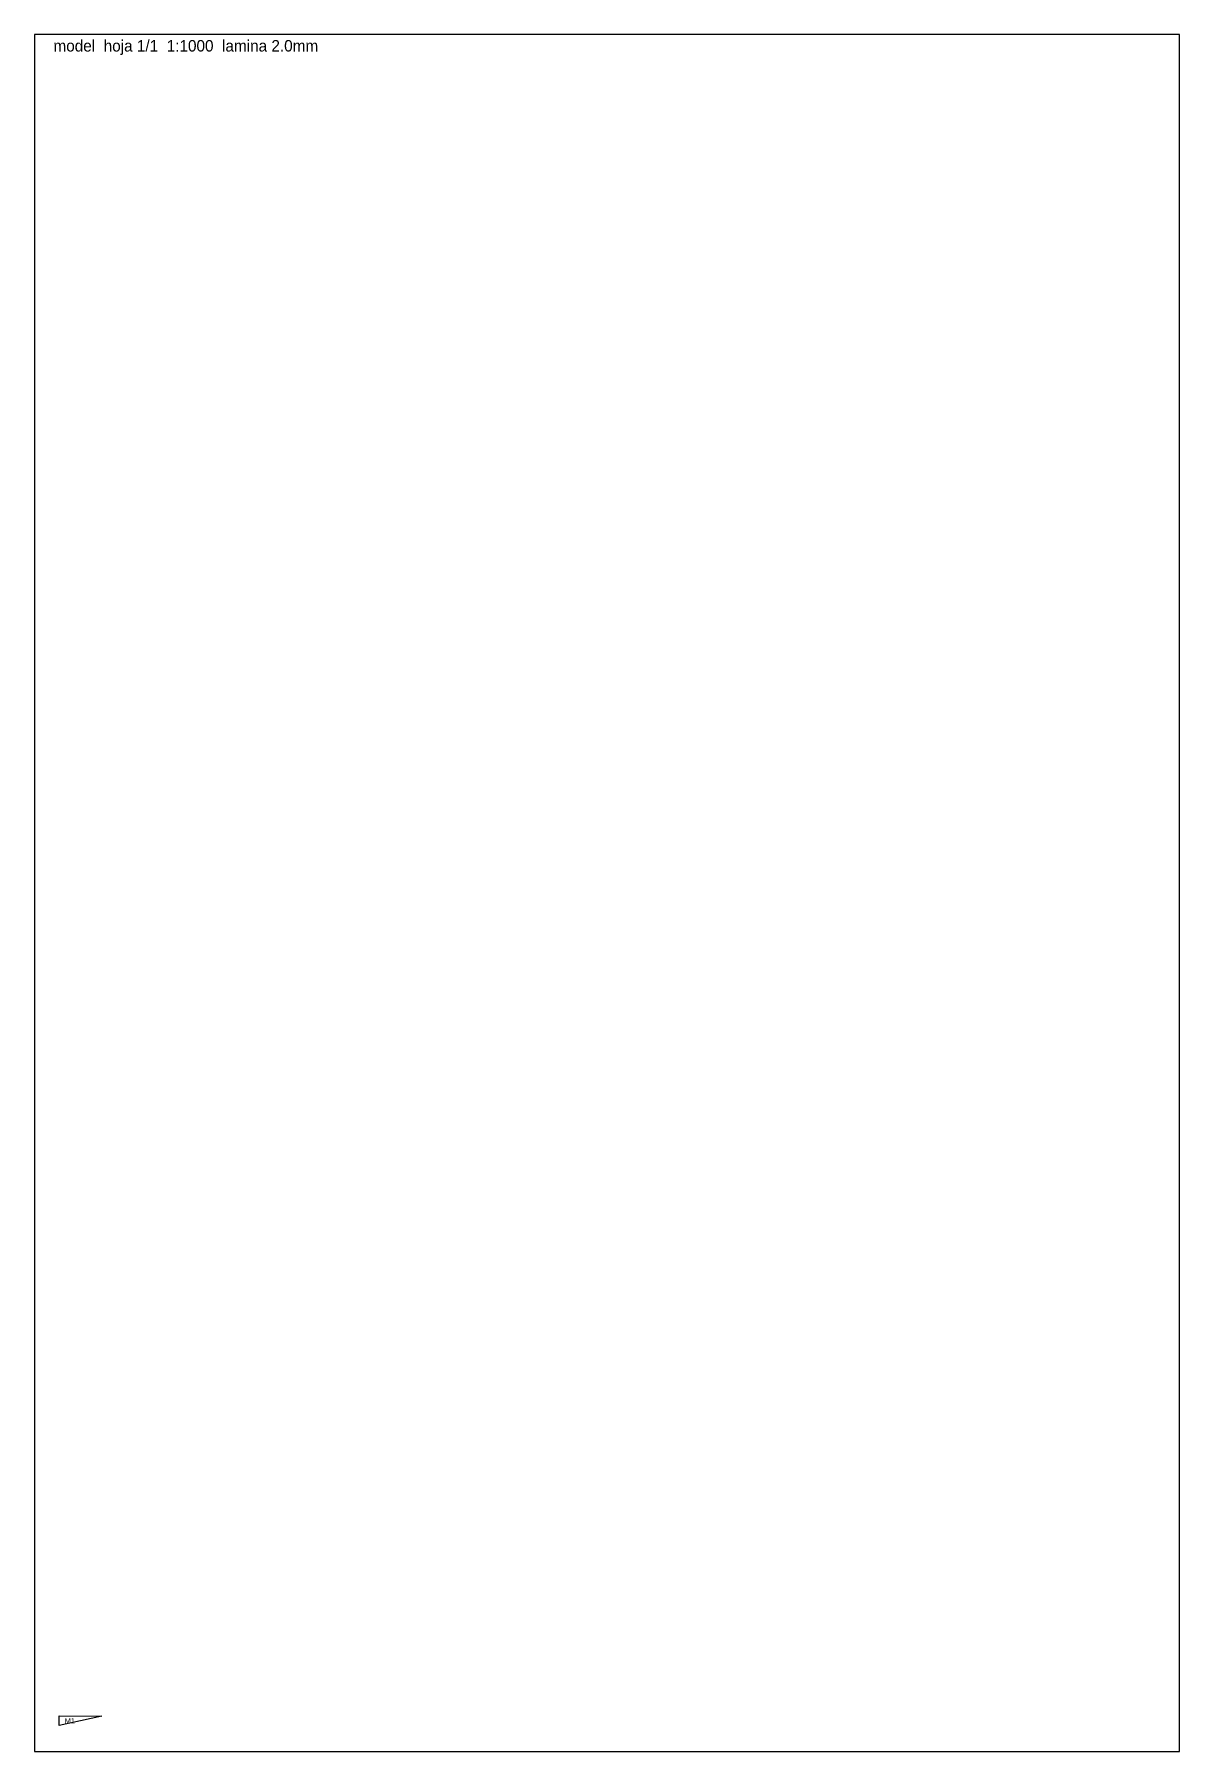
# Model space of a CAD drawing. Header units: millimetres. Extents: x 0 to 600, y 0 to 900.
import ezdxf
from ezdxf.enums import TextEntityAlignment as Align

# ---------------------------------------------------------------- set-up
doc = ezdxf.new("R2010")
doc.units = ezdxf.units.MM
for name, color, linetype in [('CORTE', 1, 'Continuous'), ('GRABADO', 5, 'Continuous'), ('HOJA', 8, 'Continuous')]:
    doc.layers.add(name, color=color, linetype=linetype)

msp = doc.modelspace()

# ---------------------------------------------------------------- linework, layer by layer
at = {"layer": 'CORTE'}
msp.add_lwpolyline([(13, 13.72), (13, 18.73), (35.28, 18.65), (35.28, 18.58), (13, 13.72)], close=True, dxfattribs=at)
at = {"layer": 'HOJA'}
msp.add_lwpolyline([(0, 0), (600, 0), (600, 900), (0, 900)], close=True, dxfattribs=at)

# ---------------------------------------------------------------- texts
at = {"layer": 'GRABADO'}
msp.add_text('M1', height=2.786, dxfattribs=at).set_placement((18.57, 16.15), align=Align.MIDDLE_CENTER)
at = {"layer": 'HOJA'}
msp.add_text('model  hoja 1/1  1:1000  lamina 2.0mm', height=6, dxfattribs=at).set_placement((10, 891))

doc.saveas('drawing.dxf')
